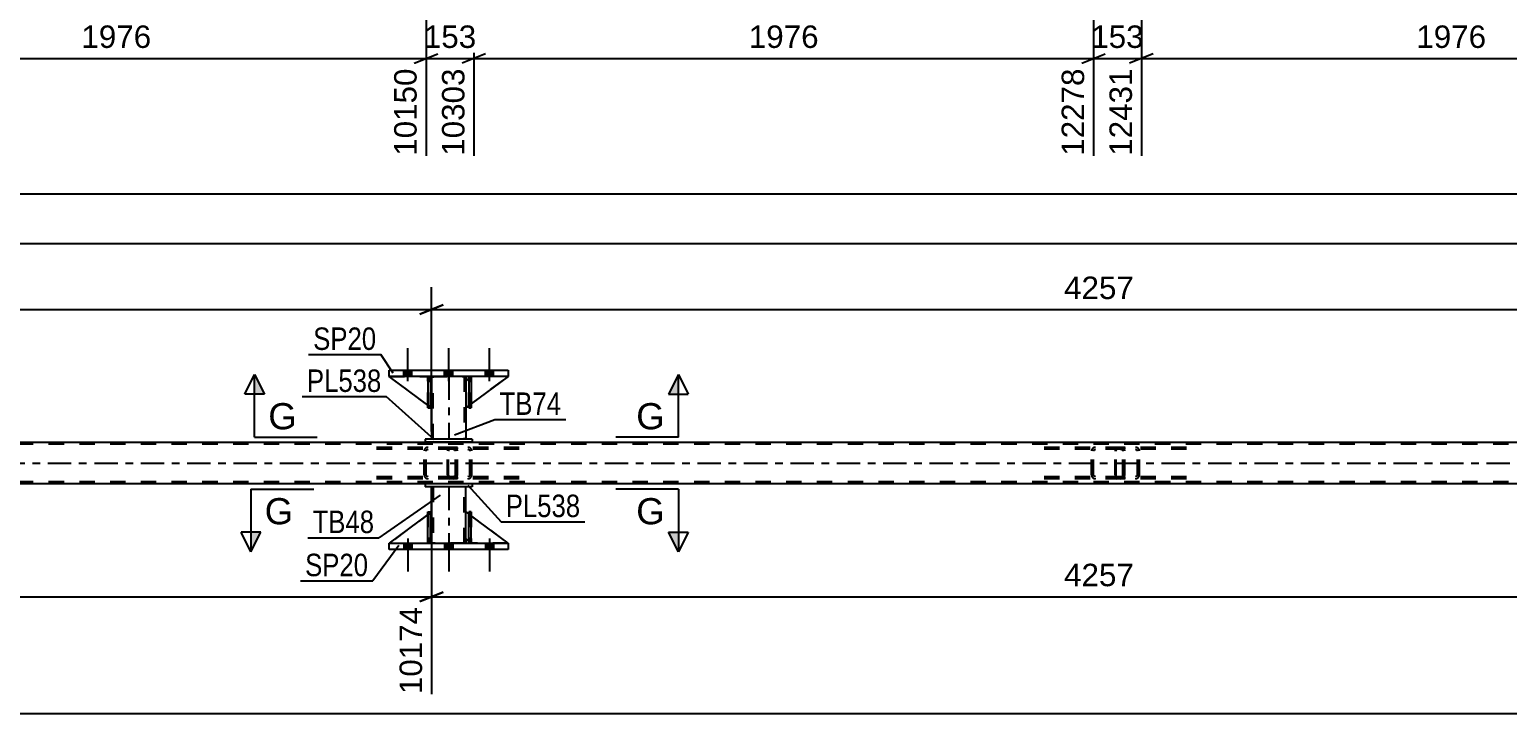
# Model space of a CAD drawing. Header units: millimetres. Extents: x 0 to 841, y 0 to 594.
# Drawn here: x 449.6 to 638.1, y 206.5 to 293.8 of the extents above; entities that cross this region are included whole.
import ezdxf

# ---------------------------------------------------------------- set-up
doc = ezdxf.new("R2010")
doc.units = ezdxf.units.MM
doc.linetypes.add('DXK_LINE_DOT2', pattern=[3.9198, 1.9599, -1.9599])
doc.linetypes.add('DXK_LINE_DOT3', pattern=[5.9187, 2.979, -0.9799, 0.9799, -0.9799])
doc.styles.add('Arial', font='ARIAL.TTF', dxfattribs={"height": 0.2})
doc.styles.add('Arial Narrow', font='ARIALN.TTF', dxfattribs={"height": 0.2})

# ---------------------------------------------------------------- blocks, each defined once
blk = doc.blocks.new('Part-318892572-4129 - 4091')
at = {"color": 2, "linetype": 'Continuous'}
for p, q in [((500.39, 231.88), (495.44, 228.21)), ((500.84, 232.21), (500.71, 232.12)), ((500.84, 228.81), (500.84, 232.21)), ((500.39, 228.37), (500.24, 228.21)), ((500.84, 228.81), (500.71, 228.69)), ((500.84, 228.81), (500.84, 228.81))]:
    blk.add_line(p, q, dxfattribs=at)
at = {"color": 7, "linetype": 'DXK_LINE_DOT2'}
for p, q in [((500.71, 232.12), (500.39, 231.88)), ((500.84, 228.81), (500.84, 232.21)), ((495.44, 228.21), (495.44, 228.21)), ((495.44, 228.21), (500.24, 228.21)), ((500.84, 228.81), (500.24, 228.21)), ((500.71, 228.69), (500.39, 228.37))]:
    blk.add_line(p, q, dxfattribs=at)
blk = doc.blocks.new('Part-318892572-4123 - 4091')
at = {"color": 7, "linetype": 'DXK_LINE_DOT2'}
for p, q in [((505.84, 249.49), (505.24, 248.89)), ((505.24, 245.49), (510.64, 249.49)), ((505.24, 248.89), (505.24, 245.49)), ((510.64, 249.49), (505.84, 249.49))]:
    blk.add_line(p, q, dxfattribs=at)
blk = doc.blocks.new('Bolt-318892572-4107 - 4091')
at = {"linetype": 'Continuous'}
for points in [[(498.36, 250.29), (497.32, 250.29), (497.32, 249.49), (498.36, 249.49)], [(498.36, 250.29), (497.32, 250.29), (497.32, 249.49), (498.36, 249.49)], [(498.36, 250.29), (497.32, 250.29), (497.32, 249.49), (498.36, 249.49)], [(503.56, 250.29), (502.52, 250.29), (502.52, 249.49), (503.56, 249.49)], [(503.56, 250.29), (502.52, 250.29), (502.52, 249.49), (503.56, 249.49)], [(508.76, 250.29), (507.72, 250.29), (507.72, 249.49), (508.76, 249.49)], [(508.76, 250.29), (507.72, 250.29), (507.72, 249.49), (508.76, 249.49)], [(508.76, 250.29), (507.72, 250.29), (507.72, 249.49), (508.76, 249.49)]]:
    blk.add_hatch(color=1, dxfattribs=at).paths.add_polyline_path(points)
at = {"color": 1, "linetype": 'Continuous'}
for p, q in [((497.84, 248.89), (497.84, 253.09)), ((497.84, 248.89), (497.84, 253.09)), ((497.84, 248.89), (497.84, 253.09)), ((503.04, 248.89), (503.04, 253.09)), ((503.04, 248.89), (503.04, 253.09)), ((508.24, 248.89), (508.24, 253.09)), ((508.24, 248.89), (508.24, 253.09)), ((508.24, 248.89), (508.24, 253.09)), ((497.32, 249.49), (497.32, 250.29)), ((497.32, 249.49), (497.32, 250.29)), ((497.32, 249.49), (497.32, 250.29)), ((498.36, 249.49), (498.36, 250.29)), ((498.36, 249.49), (498.36, 250.29)), ((498.36, 249.49), (498.36, 250.29)), ((502.52, 249.49), (502.52, 250.29)), ((502.52, 249.49), (502.52, 250.29)), ((503.56, 249.49), (503.56, 250.29)), ((503.56, 249.49), (503.56, 250.29)), ((507.72, 249.49), (507.72, 250.29)), ((507.72, 249.49), (507.72, 250.29)), ((507.72, 249.49), (507.72, 250.29)), ((508.76, 249.49), (508.76, 250.29)), ((508.76, 249.49), (508.76, 250.29)), ((508.76, 249.49), (508.76, 250.29))]:
    blk.add_line(p, q, dxfattribs=at)
blk = doc.blocks.new('Part-318892572-4124 - 4091')
at = {"color": 2, "linetype": 'Continuous'}
for p, q in [((505.59, 249.25), (505.24, 248.89)), ((505.24, 248.89), (505.24, 245.49)), ((510.64, 249.49), (505.91, 245.99)), ((505.59, 245.76), (505.24, 245.49))]:
    blk.add_line(p, q, dxfattribs=at)
at = {"color": 7, "linetype": 'DXK_LINE_DOT2'}
for p, q in [((505.84, 249.49), (505.59, 249.25)), ((510.64, 249.49), (505.84, 249.49)), ((510.64, 249.49), (510.64, 249.49)), ((510.64, 249.49), (510.64, 249.49)), ((505.91, 245.99), (505.59, 245.76))]:
    blk.add_line(p, q, dxfattribs=at)
blk = doc.blocks.new('Bolt-318892572-4108 - 4091')
at = {"linetype": 'Continuous'}
for points in [[(497.32, 227.41), (498.36, 227.41), (498.36, 228.21), (497.32, 228.21)], [(497.32, 227.41), (498.36, 227.41), (498.36, 228.21), (497.32, 228.21)], [(497.32, 227.41), (498.36, 227.41), (498.36, 228.21), (497.32, 228.21)], [(502.52, 227.41), (503.56, 227.41), (503.56, 228.21), (502.52, 228.21)], [(502.52, 227.41), (503.56, 227.41), (503.56, 228.21), (502.52, 228.21)], [(507.72, 227.41), (508.76, 227.41), (508.76, 228.21), (507.72, 228.21)], [(507.72, 227.41), (508.76, 227.41), (508.76, 228.21), (507.72, 228.21)], [(507.72, 227.41), (508.76, 227.41), (508.76, 228.21), (507.72, 228.21)]]:
    blk.add_hatch(color=1, dxfattribs=at).paths.add_polyline_path(points)
at = {"color": 1, "linetype": 'Continuous'}
for p, q in [((497.32, 228.21), (497.32, 227.41)), ((497.32, 228.21), (497.32, 227.41)), ((497.32, 228.21), (497.32, 227.41)), ((497.84, 228.81), (497.84, 224.61)), ((497.84, 228.81), (497.84, 224.61)), ((497.84, 228.81), (497.84, 224.61)), ((498.36, 228.21), (498.36, 227.41)), ((498.36, 228.21), (498.36, 227.41)), ((498.36, 228.21), (498.36, 227.41)), ((502.52, 228.21), (502.52, 227.41)), ((502.52, 228.21), (502.52, 227.41)), ((503.04, 228.81), (503.04, 224.61)), ((503.04, 228.81), (503.04, 224.61)), ((503.56, 228.21), (503.56, 227.41)), ((503.56, 228.21), (503.56, 227.41)), ((507.72, 228.21), (507.72, 227.41)), ((507.72, 228.21), (507.72, 227.41)), ((507.72, 228.21), (507.72, 227.41)), ((508.24, 228.81), (508.24, 224.61)), ((508.24, 228.81), (508.24, 224.61)), ((508.24, 228.81), (508.24, 224.61)), ((508.76, 228.21), (508.76, 227.41)), ((508.76, 228.21), (508.76, 227.41)), ((508.76, 228.21), (508.76, 227.41))]:
    blk.add_line(p, q, dxfattribs=at)
blk = doc.blocks.new('Part-318892572-4125 - 4091')
at = {"color": 7, "linetype": 'DXK_LINE_DOT2'}
for p, q in [((500.84, 245.49), (495.44, 249.49)), ((495.44, 249.49), (500.24, 249.49)), ((500.24, 249.49), (500.84, 248.89)), ((500.84, 248.89), (500.24, 249.49)), ((500.84, 248.89), (500.84, 245.49)), ((500.84, 248.89), (500.84, 248.89)), ((500.84, 248.89), (500.84, 245.49))]:
    blk.add_line(p, q, dxfattribs=at)
blk = doc.blocks.new('Part-318892572-4126 - 4091')
at = {"color": 2, "linetype": 'Continuous'}
for p, q in [((500.39, 245.82), (495.44, 249.49)), ((500.39, 249.34), (500.24, 249.49)), ((500.84, 248.89), (500.71, 249.02)), ((500.84, 248.89), (500.84, 248.89)), ((500.84, 245.49), (500.84, 248.89)), ((500.71, 245.59), (500.84, 245.49)), ((500.84, 245.49), (500.84, 245.49))]:
    blk.add_line(p, q, dxfattribs=at)
at = {"color": 7, "linetype": 'DXK_LINE_DOT2'}
for p, q in [((500.24, 249.49), (495.44, 249.49)), ((495.44, 249.49), (495.44, 249.49)), ((500.24, 249.49), (500.84, 248.89)), ((500.71, 249.02), (500.39, 249.34)), ((500.84, 248.89), (500.84, 245.49)), ((500.71, 245.59), (500.39, 245.82))]:
    blk.add_line(p, q, dxfattribs=at)
blk = doc.blocks.new('Part-318892572-4127 - 4091')
at = {"color": 7, "linetype": 'DXK_LINE_DOT2'}
for p, q in [((505.59, 248.89), (505.59, 249.49)), ((505.59, 249.49), (505.59, 249.49)), ((505.59, 249.49), (505.59, 245.49)), ((505.59, 249.49), (505.91, 249.49)), ((505.59, 245.49), (505.59, 248.89)), ((505.59, 248.89), (505.91, 248.89)), ((505.91, 249.49), (505.91, 248.89)), ((505.91, 245.49), (505.91, 249.49)), ((505.91, 248.89), (505.91, 245.49)), ((505.59, 245.49), (505.91, 245.49))]:
    blk.add_line(p, q, dxfattribs=at)
blk = doc.blocks.new('Part-318892572-4128 - 4091')
at = {"color": 7, "linetype": 'DXK_LINE_DOT2'}
for p, q in [((500.39, 248.89), (500.39, 249.49)), ((500.39, 249.49), (500.39, 249.49)), ((500.39, 249.49), (500.39, 245.49)), ((500.39, 249.49), (500.71, 249.49)), ((500.39, 245.49), (500.39, 248.89)), ((500.39, 248.89), (500.71, 248.89)), ((500.71, 249.49), (500.71, 248.89)), ((500.71, 245.49), (500.71, 249.49)), ((500.71, 248.89), (500.71, 245.49)), ((500.39, 245.49), (500.71, 245.49))]:
    blk.add_line(p, q, dxfattribs=at)
blk = doc.blocks.new('Part-318892572-4130 - 4091')
at = {"color": 7, "linetype": 'DXK_LINE_DOT2'}
for p, q in [((505.91, 232.21), (505.59, 232.21)), ((505.59, 228.81), (505.59, 232.21)), ((505.59, 232.21), (505.59, 228.21)), ((505.91, 232.21), (505.91, 228.81)), ((505.91, 228.21), (505.91, 232.21)), ((505.91, 228.81), (505.59, 228.81)), ((505.59, 228.21), (505.59, 228.81)), ((505.91, 228.21), (505.59, 228.21)), ((505.91, 228.81), (505.91, 228.21)), ((505.91, 228.21), (505.91, 228.21))]:
    blk.add_line(p, q, dxfattribs=at)
blk = doc.blocks.new('Part-318892572-4131 - 4091')
at = {"color": 7, "linetype": 'DXK_LINE_DOT2'}
for p, q in [((500.39, 232.21), (500.71, 232.21)), ((500.39, 228.81), (500.39, 232.21)), ((500.39, 232.21), (500.39, 228.21)), ((500.71, 232.21), (500.71, 228.81)), ((500.71, 228.21), (500.71, 232.12)), ((500.71, 228.81), (500.39, 228.81)), ((500.39, 228.21), (500.39, 228.81)), ((500.71, 228.21), (500.39, 228.21)), ((500.71, 228.81), (500.71, 228.21)), ((500.71, 228.21), (500.71, 228.21))]:
    blk.add_line(p, q, dxfattribs=at)
blk = doc.blocks.new('Part-318892572-4132 - 4091')
at = {"color": 2, "linetype": 'Continuous'}
for p, q in [((505.59, 228.21), (505.59, 232.21)), ((505.59, 232.21), (505.91, 232.21)), ((505.91, 228.21), (505.91, 232.21)), ((505.59, 228.21), (505.59, 228.21)), ((505.91, 228.21), (505.59, 228.21))]:
    blk.add_line(p, q, dxfattribs=at)
at = {"color": 7, "linetype": 'DXK_LINE_DOT2'}
for p, q in [((505.59, 232.21), (505.59, 228.81)), ((505.91, 228.81), (505.91, 232.21)), ((505.59, 228.81), (505.59, 228.21)), ((505.59, 228.81), (505.91, 228.81)), ((505.59, 228.21), (505.59, 228.21)), ((505.59, 228.21), (505.59, 228.21)), ((505.91, 228.21), (505.91, 228.81)), ((505.91, 228.21), (505.91, 228.21))]:
    blk.add_line(p, q, dxfattribs=at)
blk = doc.blocks.new('Part-318892572-4133 - 4091')
at = {"color": 2, "linetype": 'Continuous'}
for p, q in [((500.39, 228.21), (500.39, 232.21)), ((500.39, 232.21), (500.71, 232.21)), ((500.71, 228.21), (500.71, 232.21)), ((500.39, 228.21), (500.39, 228.21)), ((500.71, 228.21), (500.39, 228.21))]:
    blk.add_line(p, q, dxfattribs=at)
at = {"color": 7, "linetype": 'DXK_LINE_DOT2'}
for p, q in [((500.39, 232.21), (500.39, 228.81)), ((500.71, 228.81), (500.71, 232.21)), ((500.39, 228.81), (500.39, 228.21)), ((500.39, 228.81), (500.71, 228.81)), ((500.39, 228.21), (500.39, 228.21)), ((500.39, 228.21), (500.39, 228.21)), ((500.71, 228.21), (500.71, 228.81)), ((500.71, 228.21), (500.71, 228.21))]:
    blk.add_line(p, q, dxfattribs=at)
blk = doc.blocks.new('Part-318892572-4138 - 4091')
at = {"color": 2, "linetype": 'Continuous'}
for p, q in [((500.84, 232.21), (500.84, 235.41)), ((505.24, 232.21), (505.24, 235.41)), ((500.84, 228.21), (500.84, 228.81)), ((505.24, 228.81), (505.24, 228.21))]:
    blk.add_line(p, q, dxfattribs=at)
at = {"color": 7, "linetype": 'DXK_LINE_DOT2'}
for p, q in [((505.24, 235.41), (500.84, 235.41)), ((501.08, 235.41), (501.08, 228.21)), ((505, 228.21), (505, 235.41)), ((500.84, 228.81), (500.84, 232.21)), ((505.24, 228.81), (505.24, 232.21)), ((505.24, 228.21), (500.84, 228.21))]:
    blk.add_line(p, q, dxfattribs=at)
at = {"color": 7, "linetype": 'DXK_LINE_DOT3'}
blk.add_line((503.04, 235.41), (503.04, 228.21), dxfattribs=at)
blk = doc.blocks.new('Part-318892572-4211 - 4091')
at = {"color": 7, "linetype": 'DXK_LINE_DOT2'}
for p, q in [((588.05, 240.16), (588.03, 239.97)), ((588.03, 236.93), (588.03, 239.97)), ((588.11, 240.31), (588.05, 240.16)), ((588.19, 240.42), (588.11, 240.31)), ((588.16, 239.97), (588.17, 240.06)), ((588.16, 236.93), (588.16, 239.97)), ((588.17, 240.06), (588.2, 240.14)), ((588.3, 240.45), (588.19, 240.42)), ((588.2, 240.14), (588.25, 240.19)), ((588.25, 240.19), (588.3, 240.21)), ((597.16, 240.45), (588.3, 240.45)), ((597.16, 240.21), (588.3, 240.21)), ((589.29, 240.21), (589.29, 240.45)), ((590.82, 240.42), (590.63, 240.45)), ((590.63, 240.21), (590.73, 240.19)), ((590.73, 240.19), (590.81, 240.14)), ((590.81, 240.14), (590.86, 240.06)), ((590.86, 240.06), (590.88, 239.97)), ((590.88, 236.93), (590.88, 239.97)), ((591.14, 239.97), (591.1, 240.16)), ((591.14, 236.93), (591.14, 239.97)), ((588.03, 236.93), (588.05, 236.75)), ((588.05, 236.75), (588.11, 236.59)), ((588.11, 236.59), (588.19, 236.49)), ((588.17, 236.84), (588.16, 236.93)), ((588.2, 236.76), (588.17, 236.84)), ((588.19, 236.49), (588.3, 236.45)), ((588.25, 236.71), (588.2, 236.76)), ((588.3, 236.69), (588.25, 236.71)), ((597.16, 236.69), (588.3, 236.69)), ((597.16, 236.45), (588.3, 236.45)), ((589.29, 236.45), (589.29, 236.69)), ((590.73, 236.71), (590.63, 236.69)), ((590.63, 236.45), (590.82, 236.49)), ((590.81, 236.76), (590.73, 236.71)), ((590.86, 236.84), (590.81, 236.76)), ((590.88, 236.93), (590.86, 236.84)), ((591.1, 236.75), (591.14, 236.93))]:
    blk.add_line(p, q, dxfattribs=at)
for centre, start, end in [((590.65, 239.96), 23.8494, 68.8059), ((590.65, 236.95), 291.1941, 336.1506)]:
    blk.add_arc(centre, 0.492, start, end, dxfattribs=at)
blk = doc.blocks.new('Part-318892572-4212 - 4091')
at = {"color": 7, "linetype": 'DXK_LINE_DOT2'}
for p, q in [((502.91, 240.16), (502.89, 239.97)), ((502.89, 236.93), (502.89, 239.97)), ((502.97, 240.31), (502.91, 240.16)), ((503.06, 240.42), (502.97, 240.31)), ((503.03, 239.97), (503.04, 240.06)), ((503.03, 236.93), (503.03, 239.97)), ((503.04, 240.06), (503.07, 240.14)), ((503.16, 240.45), (503.06, 240.42)), ((503.07, 240.14), (503.11, 240.19)), ((503.11, 240.19), (503.16, 240.21)), ((512.02, 240.45), (503.16, 240.45)), ((512.02, 240.21), (503.16, 240.21)), ((504.16, 240.21), (504.16, 240.45)), ((505.69, 240.42), (505.5, 240.45)), ((505.5, 240.21), (505.59, 240.19)), ((505.59, 240.19), (505.68, 240.14)), ((505.68, 240.14), (505.73, 240.06)), ((505.73, 240.06), (505.75, 239.97)), ((505.75, 236.93), (505.75, 239.97)), ((506, 239.97), (505.96, 240.16)), ((506, 236.93), (506, 239.97)), ((502.89, 236.93), (502.91, 236.75)), ((502.91, 236.75), (502.97, 236.59)), ((502.97, 236.59), (503.06, 236.49)), ((503.04, 236.84), (503.03, 236.93)), ((503.07, 236.76), (503.04, 236.84)), ((503.06, 236.49), (503.16, 236.45)), ((503.11, 236.71), (503.07, 236.76)), ((503.16, 236.69), (503.11, 236.71)), ((512.02, 236.69), (503.16, 236.69)), ((512.02, 236.45), (503.16, 236.45)), ((504.16, 236.45), (504.16, 236.69)), ((505.59, 236.71), (505.5, 236.69)), ((505.5, 236.45), (505.69, 236.49)), ((505.68, 236.76), (505.59, 236.71)), ((505.73, 236.84), (505.68, 236.76)), ((505.75, 236.93), (505.73, 236.84)), ((505.96, 236.75), (506, 236.93))]:
    blk.add_line(p, q, dxfattribs=at)
for centre, start, end in [((505.51, 239.96), 23.8494, 68.8059), ((505.51, 236.95), 291.1941, 336.1506)]:
    blk.add_arc(centre, 0.492, start, end, dxfattribs=at)
blk = doc.blocks.new('Part-318892572-4152 - 4091')
at = {"color": 2, "linetype": 'Continuous'}
for p, q in [((108.64, 241.09), (767.56, 241.09)), ((500.04, 235.81), (250.83, 235.81)), ((670.31, 235.81), (506.04, 235.81))]:
    blk.add_line(p, q, dxfattribs=at)
at = {"color": 7, "linetype": 'DXK_LINE_DOT2'}
for p, q in [((767.56, 240.85), (108.64, 240.85)), ((767.56, 236.05), (108.64, 236.05)), ((506.04, 235.81), (500.04, 235.81))]:
    blk.add_line(p, q, dxfattribs=at)
at = {"color": 7, "linetype": 'DXK_LINE_DOT3'}
blk.add_line((108.64, 238.45), (767.56, 238.45), dxfattribs=at)
blk = doc.blocks.new('Part-318892572-4239 - 4091')
at = {"color": 2, "linetype": 'Continuous'}
for p, q in [((495.44, 249.49), (495.44, 250.29)), ((495.44, 250.29), (510.64, 250.29)), ((510.64, 249.49), (495.44, 249.49)), ((510.64, 250.29), (510.64, 249.49))]:
    blk.add_line(p, q, dxfattribs=at)
blk = doc.blocks.new('Part-318892572-4244 - 4091')
at = {"color": 2, "linetype": 'Continuous'}
for p, q in [((495.44, 228.21), (495.44, 228.21)), ((495.44, 227.41), (495.44, 228.21)), ((495.44, 228.21), (510.64, 228.21)), ((510.64, 228.21), (510.64, 228.21)), ((510.64, 228.21), (510.64, 227.41)), ((495.44, 227.41), (495.44, 227.41)), ((510.64, 227.41), (495.44, 227.41)), ((510.64, 227.41), (510.64, 227.41))]:
    blk.add_line(p, q, dxfattribs=at)
at = {"color": 7, "linetype": 'DXK_LINE_DOT2'}
for p, q in [((495.44, 227.41), (495.44, 228.21)), ((510.64, 228.21), (510.64, 227.41))]:
    blk.add_line(p, q, dxfattribs=at)
blk = doc.blocks.new('Part-318892572-4245 - 4091')
at = {"color": 2, "linetype": 'Continuous'}
for p, q in [((505.91, 249.49), (505.59, 249.49)), ((505.59, 249.49), (505.59, 245.49)), ((505.91, 249.49), (505.91, 249.49)), ((505.91, 249.49), (505.91, 245.49)), ((505.91, 245.49), (505.59, 245.49))]:
    blk.add_line(p, q, dxfattribs=at)
at = {"color": 7, "linetype": 'DXK_LINE_DOT2'}
for p, q in [((505.59, 249.49), (505.59, 248.89)), ((505.59, 249.49), (505.59, 249.49)), ((505.91, 248.89), (505.59, 248.89)), ((505.59, 248.89), (505.59, 245.49)), ((505.91, 248.89), (505.91, 249.49)), ((505.91, 249.49), (505.91, 249.49)), ((505.91, 245.49), (505.91, 248.89))]:
    blk.add_line(p, q, dxfattribs=at)
blk = doc.blocks.new('Part-318892572-4246 - 4091')
at = {"color": 2, "linetype": 'Continuous'}
for p, q in [((500.71, 249.49), (500.39, 249.49)), ((500.39, 249.49), (500.39, 245.49)), ((500.71, 249.49), (500.71, 249.49)), ((500.71, 249.49), (500.71, 245.49)), ((500.71, 245.49), (500.39, 245.49))]:
    blk.add_line(p, q, dxfattribs=at)
at = {"color": 7, "linetype": 'DXK_LINE_DOT2'}
for p, q in [((500.39, 249.49), (500.39, 248.89)), ((500.39, 249.49), (500.39, 249.49)), ((500.71, 248.89), (500.39, 248.89)), ((500.39, 248.89), (500.39, 245.49)), ((500.71, 248.89), (500.71, 249.49)), ((500.71, 249.49), (500.71, 249.49)), ((500.71, 245.49), (500.71, 248.89))]:
    blk.add_line(p, q, dxfattribs=at)
blk = doc.blocks.new('Part-318892572-4251 - 4091')
at = {"color": 2, "linetype": 'Continuous'}
for p, q in [((500.84, 249.49), (500.84, 248.89)), ((505.24, 249.49), (505.24, 248.89)), ((500.84, 245.49), (500.84, 241.49)), ((505.24, 245.49), (505.24, 241.49))]:
    blk.add_line(p, q, dxfattribs=at)
at = {"color": 7, "linetype": 'DXK_LINE_DOT2'}
for p, q in [((500.84, 249.49), (505.24, 249.49)), ((500.84, 248.89), (500.84, 245.49)), ((501.08, 241.49), (501.08, 249.49)), ((505, 249.49), (505, 241.49)), ((505.24, 248.89), (505.24, 245.49)), ((505.24, 241.49), (500.84, 241.49))]:
    blk.add_line(p, q, dxfattribs=at)
at = {"color": 7, "linetype": 'DXK_LINE_DOT3'}
blk.add_line((503.04, 249.49), (503.04, 241.49), dxfattribs=at)
blk = doc.blocks.new('Part-318892572-4252 - 4091')
at = {"color": 7, "linetype": 'DXK_LINE_DOT2'}
for p, q in [((505.24, 228.81), (505.24, 232.21)), ((505.24, 232.21), (510.64, 228.21)), ((505.84, 228.21), (505.24, 228.81)), ((510.64, 228.21), (505.84, 228.21))]:
    blk.add_line(p, q, dxfattribs=at)
blk = doc.blocks.new('Part-318892572-4253 - 4091')
at = {"color": 2, "linetype": 'Continuous'}
for p, q in [((505.24, 228.81), (505.24, 232.21)), ((505.24, 232.21), (505.59, 231.95)), ((510.64, 228.21), (505.91, 231.71)), ((505.59, 228.46), (505.24, 228.81))]:
    blk.add_line(p, q, dxfattribs=at)
at = {"color": 7, "linetype": 'DXK_LINE_DOT2'}
for p, q in [((505.91, 231.71), (505.59, 231.95)), ((505.59, 228.46), (505.84, 228.21)), ((505.84, 228.21), (510.64, 228.21))]:
    blk.add_line(p, q, dxfattribs=at)
blk = doc.blocks.new('Part-318892572-4254 - 4091')
at = {"color": 7, "linetype": 'DXK_LINE_DOT2'}
for p, q in [((500.84, 232.21), (495.44, 228.21)), ((500.84, 228.81), (500.84, 232.21)), ((500.84, 232.21), (500.84, 228.81)), ((495.44, 228.21), (500.24, 228.21)), ((500.24, 228.21), (500.84, 228.81)), ((500.84, 228.81), (500.24, 228.21)), ((500.84, 228.81), (500.84, 228.81))]:
    blk.add_line(p, q, dxfattribs=at)
blk = doc.blocks.new('Part-318892572-4278 - 4091')
at = {"color": 7, "linetype": 'DXK_LINE_DOT2'}
for p, q in [((503.65, 240.45), (492.79, 240.45)), ((503.65, 240.21), (492.79, 240.21)), ((499.94, 240.16), (499.9, 239.97)), ((499.9, 236.93), (499.9, 239.97)), ((500.15, 239.97), (500.17, 240.06)), ((500.15, 236.93), (500.15, 239.97)), ((500.17, 240.06), (500.23, 240.14)), ((500.41, 240.45), (500.21, 240.42)), ((500.23, 240.14), (500.31, 240.19)), ((500.31, 240.19), (500.41, 240.21)), ((503.84, 240.42), (503.65, 240.45)), ((503.65, 240.21), (503.74, 240.19)), ((503.74, 240.19), (503.83, 240.14)), ((503.83, 240.14), (503.88, 240.06)), ((503.88, 240.06), (503.9, 239.97)), ((503.9, 236.93), (503.9, 239.97)), ((504.16, 239.97), (504.12, 240.16)), ((504.16, 236.93), (504.16, 239.97)), ((503.65, 236.69), (492.79, 236.69)), ((503.65, 236.45), (492.79, 236.45)), ((499.9, 236.93), (499.94, 236.75)), ((500.17, 236.84), (500.15, 236.93)), ((500.23, 236.76), (500.17, 236.84)), ((500.21, 236.49), (500.41, 236.45)), ((500.31, 236.71), (500.23, 236.76)), ((500.41, 236.69), (500.31, 236.71)), ((503.74, 236.71), (503.65, 236.69)), ((503.65, 236.45), (503.84, 236.49)), ((503.83, 236.76), (503.74, 236.71)), ((503.88, 236.84), (503.83, 236.76)), ((503.9, 236.93), (503.88, 236.84)), ((504.12, 236.75), (504.16, 236.93))]:
    blk.add_line(p, q, dxfattribs=at)
for centre, start, end in [((500.39, 239.95), 110.7583, 155.68), ((503.66, 239.95), 24.32, 69.2417), ((500.39, 236.95), 204.32, 249.2417), ((503.66, 236.95), 290.7583, 335.68)]:
    blk.add_arc(centre, 0.496, start, end, dxfattribs=at)
blk = doc.blocks.new('Part-318892572-4279 - 4091')
at = {"color": 7, "linetype": 'DXK_LINE_DOT2'}
for p, q in [((588.78, 240.45), (577.92, 240.45)), ((588.78, 240.21), (577.92, 240.21)), ((585.07, 240.16), (585.03, 239.97)), ((585.03, 236.93), (585.03, 239.97)), ((585.29, 239.97), (585.31, 240.06)), ((585.29, 236.93), (585.29, 239.97)), ((585.31, 240.06), (585.36, 240.14)), ((585.54, 240.45), (585.35, 240.42)), ((585.36, 240.14), (585.45, 240.19)), ((585.45, 240.19), (585.54, 240.21)), ((588.97, 240.42), (588.78, 240.45)), ((588.78, 240.21), (588.88, 240.19)), ((588.88, 240.19), (588.96, 240.14)), ((588.96, 240.14), (589.02, 240.06)), ((589.02, 240.06), (589.03, 239.97)), ((589.03, 236.93), (589.03, 239.97)), ((589.29, 239.97), (589.25, 240.16)), ((589.29, 236.93), (589.29, 239.97)), ((588.78, 236.69), (577.92, 236.69)), ((588.78, 236.45), (577.92, 236.45)), ((585.03, 236.93), (585.07, 236.75)), ((585.31, 236.84), (585.29, 236.93)), ((585.36, 236.76), (585.31, 236.84)), ((585.35, 236.49), (585.54, 236.45)), ((585.45, 236.71), (585.36, 236.76)), ((585.54, 236.69), (585.45, 236.71)), ((588.88, 236.71), (588.78, 236.69)), ((588.78, 236.45), (588.97, 236.49)), ((588.96, 236.76), (588.88, 236.71)), ((589.02, 236.84), (588.96, 236.76)), ((589.03, 236.93), (589.02, 236.84)), ((589.25, 236.75), (589.29, 236.93))]:
    blk.add_line(p, q, dxfattribs=at)
for centre, start, end in [((585.52, 239.95), 110.7583, 155.68), ((588.8, 239.95), 24.32, 69.2417), ((585.52, 236.95), 204.32, 249.2417), ((588.8, 236.95), 290.7583, 335.68)]:
    blk.add_arc(centre, 0.496, start, end, dxfattribs=at)
blk = doc.blocks.new('Part-318892572-4325 - 4091')
at = {"color": 2, "linetype": 'Continuous'}
for p, q in [((506.04, 235.81), (500.04, 235.81)), ((500.04, 235.81), (500.04, 235.41)), ((506.04, 235.81), (506.04, 235.41)), ((506.04, 235.41), (500.04, 235.41))]:
    blk.add_line(p, q, dxfattribs=at)
blk = doc.blocks.new('Part-318892572-4330 - 4091')
at = {"color": 2, "linetype": 'Continuous'}
for p, q in [((506.04, 241.49), (500.04, 241.49)), ((500.04, 241.49), (500.04, 241.09)), ((506.04, 241.49), (506.04, 241.09)), ((506.04, 241.09), (500.04, 241.09))]:
    blk.add_line(p, q, dxfattribs=at)
blk = doc.blocks.new('StraightDimension-318892572-5859 - 4655')
at = {"color": 7, "linetype": 'Continuous'}
for p, q in [((585.29, 312.06), (585.29, 277.65)), ((591.39, 312.06), (591.39, 277.65)), ((583.79, 289.46), (586.79, 290.66)), ((592.89, 290.66), (589.89, 289.46)), ((585.29, 290.06), (591.39, 290.06))]:
    blk.add_line(p, q, dxfattribs=at)
at = {"color": 0}
blk.add_wipeout([(592.27, 290.81), (592.27, 295.01), (584.4, 295.01), (584.4, 290.81)], dxfattribs=at)
at = {"color": 0, "linetype": 'Continuous'}
blk.add_wipeout([(590.79, 289.36), (586.59, 289.36), (586.59, 277.05), (590.79, 277.05)], dxfattribs=at)
at = {"color": 3, "style": 'Arial'}
blk.add_text('153', height=2.865, dxfattribs=at).set_placement((585, 291.41))
at = {"color": 3, "linetype": 'Continuous', "style": 'Arial'}
blk.add_text('12431', height=2.865, rotation=90.0002, dxfattribs=at).set_placement((590.19, 277.65))
blk = doc.blocks.new('StraightDimension-318892572-5692 - 4655')
at = {"color": 7, "linetype": 'Continuous'}
blk.add_line((49.87, 272.81), (787.9, 272.81), dxfattribs=at)
blk = doc.blocks.new('StraightDimension-318892572-5835 - 4655')
at = {"color": 7, "linetype": 'Continuous'}
for p, q in [((591.39, 312.06), (591.39, 277.65)), ((670.42, 312.06), (670.42, 277.65)), ((592.89, 290.66), (589.89, 289.46)), ((668.92, 289.46), (671.92, 290.66)), ((591.39, 290.06), (670.42, 290.06))]:
    blk.add_line(p, q, dxfattribs=at)
at = {"color": 0}
blk.add_wipeout([(635.95, 290.81), (635.95, 295.01), (625.86, 295.01), (625.86, 290.81)], dxfattribs=at)
at = {"color": 0, "linetype": 'Continuous'}
blk.add_wipeout([(669.82, 289.36), (665.62, 289.36), (665.62, 277.05), (669.82, 277.05)], dxfattribs=at)
at = {"color": 3, "style": 'Arial'}
blk.add_text('1976', height=2.865, dxfattribs=at).set_placement((626.46, 291.41))
at = {"color": 3, "linetype": 'Continuous', "style": 'Arial'}
blk.add_text('14407', height=2.865, rotation=90.0002, dxfattribs=at).set_placement((669.22, 277.65))
blk = doc.blocks.new('StraightDimension-318892572-5883 - 4655')
at = {"color": 7, "linetype": 'Continuous'}
for p, q in [((506.25, 312.06), (506.25, 277.65)), ((585.29, 312.06), (585.29, 277.65)), ((507.75, 290.66), (504.75, 289.46)), ((583.79, 289.46), (586.79, 290.66)), ((506.25, 290.06), (585.29, 290.06))]:
    blk.add_line(p, q, dxfattribs=at)
at = {"color": 0}
blk.add_wipeout([(550.82, 290.81), (550.82, 295.01), (540.72, 295.01), (540.72, 290.81)], dxfattribs=at)
at = {"color": 0, "linetype": 'Continuous'}
blk.add_wipeout([(584.69, 289.36), (580.49, 289.36), (580.49, 277.05), (584.69, 277.05)], dxfattribs=at)
at = {"color": 3, "style": 'Arial'}
blk.add_text('1976', height=2.865, dxfattribs=at).set_placement((541.32, 291.41))
at = {"color": 3, "linetype": 'Continuous', "style": 'Arial'}
blk.add_text('12278', height=2.865, rotation=90.0002, dxfattribs=at).set_placement((584.09, 277.65))
blk = doc.blocks.new('StraightDimension-318892572-5903 - 4655')
at = {"color": 7, "linetype": 'Continuous'}
for p, q in [((500.15, 312.06), (500.15, 277.65)), ((506.25, 312.06), (506.25, 277.65)), ((498.65, 289.46), (501.65, 290.66)), ((507.75, 290.66), (504.75, 289.46)), ((500.15, 290.06), (506.25, 290.06))]:
    blk.add_line(p, q, dxfattribs=at)
at = {"color": 0}
blk.add_wipeout([(507.14, 290.81), (507.14, 295.01), (499.27, 295.01), (499.27, 290.81)], dxfattribs=at)
at = {"color": 0, "linetype": 'Continuous'}
blk.add_wipeout([(505.65, 289.36), (501.45, 289.36), (501.45, 277.05), (505.65, 277.05)], dxfattribs=at)
at = {"color": 3, "style": 'Arial'}
blk.add_text('153', height=2.865, dxfattribs=at).set_placement((499.87, 291.41))
at = {"color": 3, "linetype": 'Continuous', "style": 'Arial'}
blk.add_text('10303', height=2.865, rotation=90.0002, dxfattribs=at).set_placement((505.05, 277.65))
blk = doc.blocks.new('StraightDimension-318892572-5923 - 4655')
at = {"color": 7, "linetype": 'Continuous'}
for p, q in [((421.12, 312.06), (421.12, 279.87)), ((500.15, 312.06), (500.15, 277.65)), ((422.62, 290.66), (419.62, 289.46)), ((498.65, 289.46), (501.65, 290.66)), ((421.12, 290.06), (500.15, 290.06))]:
    blk.add_line(p, q, dxfattribs=at)
at = {"color": 0}
blk.add_wipeout([(465.68, 290.81), (465.68, 295.01), (455.59, 295.01), (455.59, 290.81)], dxfattribs=at)
at = {"color": 0, "linetype": 'Continuous'}
blk.add_wipeout([(499.55, 289.36), (495.35, 289.36), (495.35, 277.05), (499.55, 277.05)], dxfattribs=at)
at = {"color": 3, "style": 'Arial'}
blk.add_text('1976', height=2.865, dxfattribs=at).set_placement((456.19, 291.41))
at = {"color": 3, "linetype": 'Continuous', "style": 'Arial'}
blk.add_text('10150', height=2.865, rotation=90.0002, dxfattribs=at).set_placement((498.95, 277.65))
blk = doc.blocks.new('StraightDimension-318892572-4525 - 4091')
at = {"color": 7, "linetype": 'Continuous'}
blk.add_line((99.38, 206.5), (776.82, 206.5), dxfattribs=at)
blk = doc.blocks.new('StraightDimension-318892572-4394 - 4091')
at = {"color": 7, "linetype": 'Continuous'}
for p, q in [((500.84, 234.41), (500.84, 208.96)), ((671.11, 234.41), (671.11, 208.96)), ((502.34, 221.98), (499.34, 220.78)), ((500.84, 221.38), (671.11, 221.38)), ((669.61, 220.78), (672.61, 221.98))]:
    blk.add_line(p, q, dxfattribs=at)
at = {"color": 0}
blk.add_wipeout([(591.02, 222.13), (591.02, 226.33), (580.93, 226.33), (580.93, 222.13)], dxfattribs=at)
at = {"color": 0, "linetype": 'Continuous'}
blk.add_wipeout([(670.51, 220.68), (666.31, 220.68), (666.31, 208.36), (670.51, 208.36)], dxfattribs=at)
at = {"color": 3, "style": 'Arial'}
blk.add_text('4257', height=2.865, dxfattribs=at).set_placement((581.53, 222.73))
at = {"color": 3, "linetype": 'Continuous', "style": 'Arial'}
blk.add_text('14430', height=2.865, rotation=90.0002, dxfattribs=at).set_placement((669.91, 208.96))
blk = doc.blocks.new('StraightDimension-318892572-4381 - 4091')
at = {"color": 7, "linetype": 'Continuous'}
for p, q in [((500.84, 234.41), (500.84, 208.96)), ((245.63, 221.38), (500.84, 221.38)), ((499.34, 220.78), (502.34, 221.98))]:
    blk.add_line(p, q, dxfattribs=at)
at = {"color": 0, "linetype": 'Continuous'}
blk.add_wipeout([(500.24, 220.68), (496.04, 220.68), (496.04, 208.36), (500.24, 208.36)], dxfattribs=at)
at = {"color": 3, "linetype": 'Continuous', "style": 'Arial'}
blk.add_text('10174', height=2.865, rotation=90.0002, dxfattribs=at).set_placement((499.64, 208.96))
blk = doc.blocks.new('StraightDimension-318892572-4437 - 4091')
at = {"color": 7, "linetype": 'Continuous'}
for p, q in [((500.84, 242.49), (500.84, 260.87)), ((499.34, 257.42), (502.34, 258.62)), ((245.63, 258.02), (500.84, 258.02))]:
    blk.add_line(p, q, dxfattribs=at)
blk = doc.blocks.new('StraightDimension-318892572-4450 - 4091')
at = {"color": 7, "linetype": 'Continuous'}
for p, q in [((500.84, 242.49), (500.84, 260.87)), ((671.11, 242.49), (671.11, 260.87)), ((502.34, 258.62), (499.34, 257.42)), ((669.61, 257.42), (672.61, 258.62)), ((500.84, 258.02), (671.11, 258.02))]:
    blk.add_line(p, q, dxfattribs=at)
at = {"color": 0}
blk.add_wipeout([(591.02, 258.77), (591.02, 262.97), (580.93, 262.97), (580.93, 258.77)], dxfattribs=at)
at = {"color": 3, "style": 'Arial'}
blk.add_text('4257', height=2.865, dxfattribs=at).set_placement((581.53, 259.37))
blk = doc.blocks.new('StraightDimension-318892572-4504 - 4091')
at = {"color": 7, "linetype": 'Continuous'}
blk.add_line((100.02, 266.47), (776.18, 266.47), dxfattribs=at)
blk = doc.blocks.new('Mark-318892572-4134 - 4091')
at = {"color": 0}
blk.add_wipeout([(493.54, 229.51), (493.54, 232.51), (485.68, 232.51), (485.68, 229.51)], dxfattribs=at)
blk.add_wipeout([(493.54, 229.51), (493.54, 232.51), (485.68, 232.51), (485.68, 229.51)], dxfattribs=at)
at = {"color": 30, "linetype": 'Continuous'}
for p in [(501.96, 234.36), (485.08, 228.91)]:
    blk.add_line(p, (494.14, 228.91), dxfattribs=at)
at = {"color": 3, "style": 'Arial Narrow'}
blk.add_text('TB48', height=2.863, dxfattribs=at).set_placement((485.68, 229.51))
blk = doc.blocks.new('Mark-318892572-4235 - 4091')
at = {"color": 0}
blk.add_wipeout([(493.79, 252.88), (493.79, 255.88), (485.76, 255.88), (485.76, 252.88)], dxfattribs=at)
blk.add_wipeout([(493.79, 252.88), (493.79, 255.88), (485.76, 255.88), (485.76, 252.88)], dxfattribs=at)
at = {"color": 30, "linetype": 'Continuous'}
for p in [(485.16, 252.28), (495.95, 249.9)]:
    blk.add_line(p, (494.39, 252.28), dxfattribs=at)
at = {"color": 3, "style": 'Arial Narrow'}
blk.add_text('SP20', height=2.863, dxfattribs=at).set_placement((485.76, 252.88))
blk = doc.blocks.new('Mark-318892572-4240 - 4091')
at = {"color": 0}
blk.add_wipeout([(492.77, 224.01), (492.77, 227.01), (484.73, 227.01), (484.73, 224.01)], dxfattribs=at)
blk.add_wipeout([(492.77, 224.01), (492.77, 227.01), (484.73, 227.01), (484.73, 224.01)], dxfattribs=at)
at = {"color": 30, "linetype": 'Continuous'}
for p in [(496.7, 227.94), (484.13, 223.41)]:
    blk.add_line(p, (493.37, 223.41), dxfattribs=at)
at = {"color": 3, "style": 'Arial Narrow'}
blk.add_text('SP20', height=2.863, dxfattribs=at).set_placement((484.73, 224.01))
blk = doc.blocks.new('Mark-318892572-4247 - 4091')
at = {"color": 0}
blk.add_wipeout([(517.38, 244.59), (517.38, 247.59), (509.53, 247.59), (509.53, 244.59)], dxfattribs=at)
blk.add_wipeout([(517.38, 244.59), (517.38, 247.59), (509.53, 247.59), (509.53, 244.59)], dxfattribs=at)
at = {"color": 30, "linetype": 'Continuous'}
for p, q in [((503.76, 242.06), (508.93, 243.99)), ((508.93, 243.99), (517.98, 243.99))]:
    blk.add_line(p, q, dxfattribs=at)
at = {"color": 3, "style": 'Arial Narrow'}
blk.add_text('TB74', height=2.863, dxfattribs=at).set_placement((509.53, 244.59))
blk = doc.blocks.new('SectionMark-318892572-4646 - 4091')
at = {"linetype": 'Continuous'}
for points in [[(477.82, 229.63), (479.07, 229.63), (477.82, 227.13)], [(531.09, 229.63), (532.34, 229.63), (532.34, 227.13)]]:
    blk.add_hatch(color=6, dxfattribs=at).paths.add_polyline_path(points)
at = {"color": 6, "linetype": 'Continuous'}
for p, q in [((477.82, 235.13), (485.82, 235.13)), ((477.82, 235.13), (477.82, 227.13)), ((532.34, 235.13), (524.34, 235.13)), ((532.34, 235.13), (532.34, 227.13)), ((477.82, 227.13), (476.57, 229.63)), ((479.07, 229.63), (476.57, 229.63)), ((477.82, 227.13), (479.07, 229.63)), ((531.09, 229.63), (533.59, 229.63)), ((532.34, 227.13), (531.09, 229.63)), ((533.59, 229.63), (532.34, 227.13))]:
    blk.add_line(p, q, dxfattribs=at)
at = {"color": 0, "linetype": 'Continuous'}
for points in [[(483.2, 230.63), (483.2, 234.13), (479.57, 234.13), (479.57, 230.63)], [(530.59, 230.63), (530.59, 234.13), (526.96, 234.13), (526.96, 230.63)]]:
    blk.add_wipeout(points, dxfattribs=at)
at = {"color": 3, "linetype": 'Continuous', "style": 'Arial'}
for p in [(479.57, 230.63), (526.96, 230.63)]:
    blk.add_text('G', height=3.34, dxfattribs=at).set_placement(p)
blk = doc.blocks.new('Mark-318892572-4321 - 4091')
at = {"color": 0}
blk.add_wipeout([(519.82, 231.55), (519.82, 234.55), (510.32, 234.55), (510.32, 231.55)], dxfattribs=at)
blk.add_wipeout([(519.82, 231.55), (519.82, 234.55), (510.32, 234.55), (510.32, 231.55)], dxfattribs=at)
at = {"color": 30, "linetype": 'Continuous'}
for p, q in [((505.49, 235.64), (509.72, 230.95)), ((509.72, 230.95), (520.42, 230.95))]:
    blk.add_line(p, q, dxfattribs=at)
at = {"color": 3, "style": 'Arial Narrow'}
blk.add_text('PL538', height=2.863, dxfattribs=at).set_placement((510.32, 231.55))
blk = doc.blocks.new('Mark-318892572-4326 - 4091')
at = {"color": 0}
blk.add_wipeout([(494.46, 247.52), (494.46, 250.52), (484.96, 250.52), (484.96, 247.52)], dxfattribs=at)
blk.add_wipeout([(494.46, 247.52), (494.46, 250.52), (484.96, 250.52), (484.96, 247.52)], dxfattribs=at)
at = {"color": 30, "linetype": 'Continuous'}
for p in [(484.36, 246.92), (501.25, 241.4)]:
    blk.add_line(p, (495.06, 246.92), dxfattribs=at)
at = {"color": 3, "style": 'Arial Narrow'}
blk.add_text('PL538', height=2.863, dxfattribs=at).set_placement((484.96, 247.52))
blk = doc.blocks.new('SectionMark-318892572-4644 - 4091')
at = {"linetype": 'Continuous'}
for points in [[(479.53, 247.25), (478.28, 247.25), (478.28, 249.75)], [(532.34, 247.25), (531.09, 247.25), (532.34, 249.75)]]:
    blk.add_hatch(color=6, dxfattribs=at).paths.add_polyline_path(points)
at = {"color": 6, "linetype": 'Continuous'}
for p, q in [((477.03, 247.25), (478.28, 249.75)), ((478.28, 241.75), (478.28, 249.75)), ((478.28, 249.75), (479.53, 247.25)), ((532.34, 249.75), (531.09, 247.25)), ((532.34, 241.75), (532.34, 249.75)), ((532.34, 249.75), (533.59, 247.25)), ((479.53, 247.25), (477.03, 247.25)), ((531.09, 247.25), (533.59, 247.25)), ((478.28, 241.75), (486.28, 241.75)), ((532.34, 241.75), (524.34, 241.75))]:
    blk.add_line(p, q, dxfattribs=at)
at = {"color": 0, "linetype": 'Continuous'}
for points in [[(483.66, 242.75), (483.66, 246.25), (480.03, 246.25), (480.03, 242.75)], [(530.59, 242.75), (530.59, 246.25), (526.96, 246.25), (526.96, 242.75)]]:
    blk.add_wipeout(points, dxfattribs=at)
at = {"color": 3, "linetype": 'Continuous', "style": 'Arial'}
for p in [(480.03, 242.75), (526.96, 242.75)]:
    blk.add_text('G', height=3.34, dxfattribs=at).set_placement(p)

msp = doc.modelspace()

# ---------------------------------------------------------------- block references
for name in ['StraightDimension-318892572-5859 - 4655', 'Bolt-318892572-4107 - 4091', 'Part-318892572-4239 - 4091', 'Part-318892572-4125 - 4091', 'Part-318892572-4126 - 4091', 'Part-318892572-4128 - 4091', 'Part-318892572-4246 - 4091', 'Part-318892572-4251 - 4091', 'Part-318892572-4123 - 4091', 'Part-318892572-4124 - 4091', 'Part-318892572-4127 - 4091', 'Part-318892572-4245 - 4091', 'Part-318892572-4330 - 4091', 'Part-318892572-4152 - 4091', 'Part-318892572-4278 - 4091', 'Part-318892572-4212 - 4091', 'Part-318892572-4279 - 4091', 'Part-318892572-4211 - 4091', 'Part-318892572-4325 - 4091', 'Part-318892572-4138 - 4091', 'Part-318892572-4129 - 4091', 'Part-318892572-4254 - 4091', 'Part-318892572-4131 - 4091', 'Part-318892572-4133 - 4091', 'Part-318892572-4252 - 4091', 'Part-318892572-4253 - 4091', 'Part-318892572-4130 - 4091', 'Part-318892572-4132 - 4091', 'Part-318892572-4244 - 4091', 'Bolt-318892572-4108 - 4091']:
    msp.add_blockref(name, (0, 0))

# ---------------------------------------------------------------- next in the draw order: block references
for name in ['StraightDimension-318892572-5692 - 4655', 'StraightDimension-318892572-4437 - 4091', 'StraightDimension-318892572-4525 - 4091']:
    msp.add_blockref(name, (0, 0))

# ---------------------------------------------------------------- next in the draw order: block references
for name in ['StraightDimension-318892572-5883 - 4655', 'StraightDimension-318892572-5835 - 4655', 'StraightDimension-318892572-4450 - 4091', 'StraightDimension-318892572-4394 - 4091']:
    msp.add_blockref(name, (0, 0))

# ---------------------------------------------------------------- next in the draw order: block references
for name in ['StraightDimension-318892572-5903 - 4655', 'StraightDimension-318892572-4504 - 4091', 'StraightDimension-318892572-4381 - 4091']:
    msp.add_blockref(name, (0, 0))

# ---------------------------------------------------------------- next in the draw order: block references
for name in ['StraightDimension-318892572-5923 - 4655', 'Mark-318892572-4235 - 4091', 'Mark-318892572-4247 - 4091', 'Mark-318892572-4134 - 4091', 'Mark-318892572-4240 - 4091']:
    msp.add_blockref(name, (0, 0))

# ---------------------------------------------------------------- next in the draw order: block references
for name in ['Mark-318892572-4326 - 4091', 'SectionMark-318892572-4646 - 4091']:
    msp.add_blockref(name, (0, 0))

# ---------------------------------------------------------------- next in the draw order: block references
for name in ['SectionMark-318892572-4644 - 4091', 'Mark-318892572-4321 - 4091']:
    msp.add_blockref(name, (0, 0))

doc.saveas('drawing.dxf')
